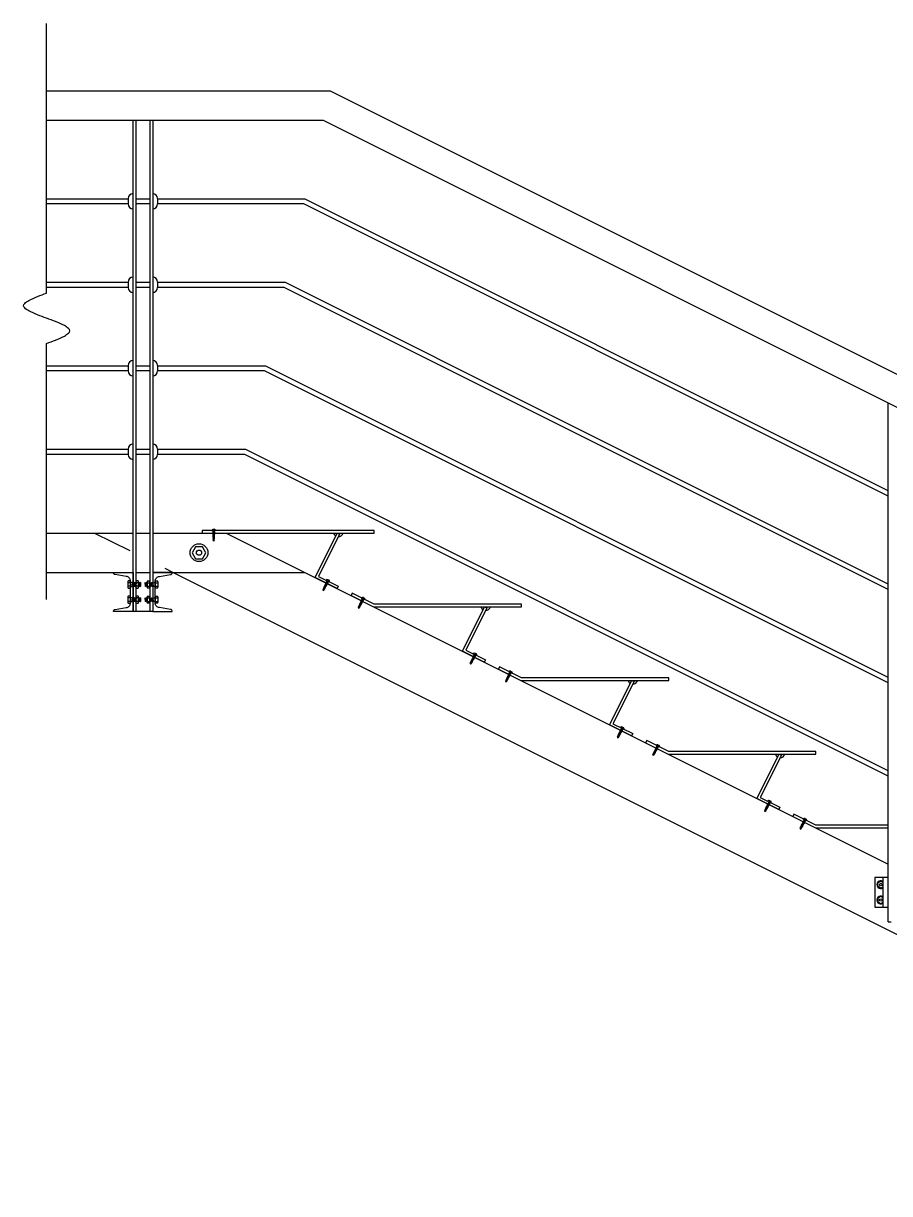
# Model space of a CAD drawing. Header units: millimetres. Extents: x 21.2 to 50.9, y 4.4 to 20.1.
# Drawn here: x 26.851 to 29.057, y 15.384 to 18.363 of the extents above; entities that cross this region are included whole.
import ezdxf

# ---------------------------------------------------------------- set-up
doc = ezdxf.new("R2010")
doc.units = ezdxf.units.MM
doc.linetypes.add('DASHED', pattern=[0.75, 0.5, -0.25])

# ---------------------------------------------------------------- blocks, each defined once
blk = doc.blocks.new('A$C73387921')
for p, q in [((279.2, 1749.5), (279.2, 2999.6)), ((286.7, 2999.6), (286.7, 1749.5)), ((321.7, 2999.6), (321.7, 1749.5)), ((329.2, 2999.6), (329.2, 1749.5)), ((266.7, 2801), (266.7, 2787.1)), ((341.7, 2801), (341.7, 2787.1)), ((266.7, 2588.5), (266.7, 2574.6)), ((341.7, 2588.5), (341.7, 2574.6)), ((266.7, 2376), (266.7, 2362.1)), ((341.7, 2376), (341.7, 2362.1)), ((2201.9, 960.2), (2201.9, 2280.9)), ((266.7, 2163.5), (266.7, 2149.6)), ((341.7, 2163.5), (341.7, 2149.6)), ((59.1, 1949.6), (279.2, 1949.6)), ((286.7, 1949.6), (321.7, 1949.6)), ((329.2, 1949.6), (516.7, 1949.6)), ((487.3, 1951.5), (482.1, 1950)), ((487.2, 1949.4), (482.1, 1947.8)), ((487.1, 1947.2), (482.2, 1945.7)), ((486.9, 1952.9), (482.3, 1951.7)), ((487, 1945.1), (482.3, 1943.6)), ((487, 1943), (482.3, 1941.6)), ((482.4, 1955.8), (486.9, 1955.8)), ((484.7, 1954.3), (482.4, 1953.7)), ((486.9, 1940.8), (482.4, 1939.5)), ((486.8, 1938.7), (482.4, 1937.4)), ((486.8, 1951.9), (482.5, 1950.7)), ((486.9, 1950.8), (482.5, 1949.6)), ((486.7, 1936.5), (482.5, 1935.3)), ((486.7, 1949.7), (482.6, 1948.5)), ((486.8, 1948.7), (482.6, 1947.4)), ((486.7, 1946.5), (482.6, 1945.3)), ((486.6, 1947.6), (482.7, 1946.5)), ((486.6, 1945.5), (482.7, 1944.4)), ((486.6, 1944.4), (482.7, 1943.3)), ((486.5, 1942.2), (482.7, 1941.2)), ((484.7, 1953.2), (482.8, 1952.8)), ((486.5, 1943.3), (482.8, 1942.3)), ((486.4, 1941.2), (482.8, 1940.2)), ((486.4, 1940.1), (482.8, 1939.1)), ((486.3, 1939), (482.9, 1938.2)), ((486.4, 1937.9), (482.9, 1937)), ((486.2, 1936.9), (483, 1936.1)), ((516.7, 1949.6), (2201.9, 1106.9)), ((486.6, 1934.4), (482.6, 1933.2)), ((486.5, 1932.2), (482.6, 1931.2)), ((486.3, 1935.8), (482.9, 1934.9)), ((486.1, 1934.7), (483, 1934)), ((486.2, 1933.7), (483, 1932.9)), ((486.1, 1931.5), (483, 1930.8)), ((486.1, 1932.6), (483.1, 1931.9)), ((59.1, 1849.6), (279.2, 1849.6)), ((286.7, 1849.6), (321.7, 1849.6)), ((329.2, 1849.6), (716.7, 1849.6)), ((381.2, 1849.6), (3543.7, 268.3)), ((265.9, 1825.2), (265.9, 1812.1)), ((271.6, 1823.1), (266.7, 1823.1)), ((271.5, 1827.6), (266.8, 1827.6)), ((272.4, 1823.6), (272.4, 1825.4)), ((272.4, 1813.6), (272.4, 1823.6)), ((292.4, 1823.1), (287.4, 1823.1)), ((292.2, 1827.6), (287.6, 1827.6)), ((293.2, 1811.9), (293.2, 1825.4)), ((294.3, 1823.6), (293.2, 1823.1)), ((293.3, 1813.6), (294.3, 1823.6)), ((296.2, 1822.7), (294.3, 1823.6)), ((296.2, 1822.7), (295.4, 1814.6)), ((298.3, 1823.6), (296.2, 1822.7)), ((297.3, 1813.6), (298.3, 1823.6)), ((298.3, 1823.6), (298.3, 1814.1)), ((310.9, 1813.6), (309.9, 1823.6)), ((309.9, 1823.6), (309.9, 1814.1)), ((309.9, 1823.6), (312, 1822.7)), ((312, 1822.7), (313.9, 1823.6)), ((312, 1822.7), (312.8, 1814.6)), ((314.9, 1813.6), (313.9, 1823.6)), ((313.9, 1823.6), (315, 1823.1)), ((315, 1811.9), (315, 1825.4)), ((315.8, 1823.1), (320.7, 1823.1)), ((315.9, 1827.6), (320.6, 1827.6)), ((335.8, 1823.6), (335.8, 1825.4)), ((335.8, 1813.6), (335.8, 1823.6)), ((336.5, 1823.1), (341.5, 1823.1)), ((336.7, 1827.6), (341.3, 1827.6)), ((342.2, 1825.2), (342.2, 1812.1)), ((772.4, 1816.7), (767.5, 1817.5)), ((771.7, 1816.2), (767.7, 1817)), ((772.1, 1817.2), (768.2, 1818)), ((773.4, 1818.6), (768.3, 1819.4)), ((772.7, 1818.1), (768.5, 1818.9)), ((773.2, 1819.1), (769.1, 1819.9)), ((774.5, 1820.5), (769.2, 1821.3)), ((773.8, 1820), (769.4, 1820.8)), ((774.2, 1821), (770, 1821.8)), ((775.5, 1822.3), (770.1, 1823.3)), ((774.8, 1821.9), (770.3, 1822.8)), ((775.2, 1822.9), (770.9, 1823.8)), ((775.8, 1823.7), (771.1, 1824.7)), ((773.9, 1825.1), (772, 1825.5)), ((774.4, 1826), (772.1, 1826.4)), ((773, 1828.3), (777.1, 1826.3)), ((271.6, 1814.1), (266.7, 1814.1)), ((266.8, 1809.6), (271.5, 1809.6)), ((271.5, 1789), (266.8, 1789)), ((272.4, 1811.9), (272.4, 1813.6)), ((292.4, 1814.1), (287.4, 1814.1)), ((287.6, 1809.6), (292.2, 1809.6)), ((292.2, 1789), (287.6, 1789)), ((293.2, 1813.7), (293.3, 1813.6)), ((293.3, 1813.6), (295.4, 1814.6)), ((295.4, 1814.6), (297.3, 1813.6)), ((297.3, 1813.6), (298.3, 1814.1)), ((310.9, 1813.6), (309.9, 1814.1)), ((312.8, 1814.6), (310.9, 1813.6)), ((314.9, 1813.6), (312.8, 1814.6)), ((315, 1813.7), (314.9, 1813.6)), ((315.8, 1814.1), (320.7, 1814.1)), ((320.6, 1809.6), (315.9, 1809.6)), ((315.9, 1789), (320.6, 1789)), ((335.8, 1811.9), (335.8, 1813.6)), ((336.5, 1814.1), (341.5, 1814.1)), ((341.3, 1809.6), (336.7, 1809.6)), ((336.7, 1789), (341.3, 1789)), ((766.2, 1805.4), (762.2, 1806.2)), ((765.5, 1805), (762.4, 1805.7)), ((765.9, 1806), (763, 1806.7)), ((767.2, 1807.3), (763.1, 1808.1)), ((766.5, 1806.8), (763.3, 1807.6)), ((766.9, 1807.8), (763.8, 1808.6)), ((768.3, 1809.2), (764, 1810)), ((767.6, 1808.7), (764.2, 1809.5)), ((768, 1809.7), (764.7, 1810.5)), ((769.3, 1811.1), (764.8, 1811.9)), ((768.6, 1810.6), (765.1, 1811.3)), ((769, 1811.6), (765.6, 1812.3)), ((770.3, 1812.9), (765.7, 1813.8)), ((769.6, 1812.5), (765.9, 1813.2)), ((770.1, 1813.5), (766.5, 1814.2)), ((771.4, 1814.8), (766.6, 1815.6)), ((770.7, 1814.4), (766.8, 1815.1)), ((771.1, 1815.4), (767.3, 1816.1)), ((265.9, 1786.5), (265.9, 1773.4)), ((271.6, 1784.5), (266.7, 1784.5)), ((271.6, 1775.5), (266.7, 1775.5)), ((266.8, 1771), (271.5, 1771)), ((272.4, 1785), (272.4, 1786.7)), ((272.4, 1775), (272.4, 1785)), ((272.4, 1773.2), (272.4, 1775)), ((292.4, 1784.5), (287.4, 1784.5)), ((292.4, 1775.5), (287.4, 1775.5)), ((287.6, 1771), (292.2, 1771)), ((293.2, 1773.2), (293.2, 1786.7)), ((294.3, 1785), (293.2, 1784.5)), ((293.2, 1775), (293.3, 1775)), ((293.3, 1775), (294.3, 1785)), ((293.3, 1775), (295.4, 1775.9)), ((296.2, 1784), (294.3, 1785)), ((296.2, 1784), (295.4, 1775.9)), ((295.4, 1775.9), (297.3, 1775)), ((298.3, 1785), (296.2, 1784)), ((297.3, 1775), (298.3, 1785)), ((297.3, 1775), (298.3, 1775.4)), ((298.3, 1785), (298.3, 1775.4)), ((309.9, 1785), (309.9, 1775.4)), ((309.9, 1785), (312, 1784)), ((310.9, 1775), (309.9, 1785)), ((310.9, 1775), (309.9, 1775.4)), ((312.8, 1775.9), (310.9, 1775)), ((312, 1784), (313.9, 1785)), ((312, 1784), (312.8, 1775.9)), ((314.9, 1775), (312.8, 1775.9)), ((313.9, 1785), (315, 1784.5)), ((314.9, 1775), (313.9, 1785)), ((315, 1775), (314.9, 1775)), ((315, 1773.2), (315, 1786.7)), ((315.8, 1784.5), (320.7, 1784.5)), ((315.8, 1775.5), (320.7, 1775.5)), ((320.6, 1771), (315.9, 1771)), ((321.5, 1784.5), (322.4, 1785)), ((335.8, 1785), (335.8, 1786.7)), ((335.8, 1775), (335.8, 1785)), ((335.8, 1773.2), (335.8, 1775)), ((336.5, 1784.5), (341.5, 1784.5)), ((336.5, 1775.5), (341.5, 1775.5)), ((341.3, 1771), (336.7, 1771)), ((342.2, 1786.5), (342.2, 1773.4)), ((856.3, 1760.4), (852.3, 1761.1)), ((855.6, 1759.9), (852.6, 1760.6)), ((856, 1760.9), (853.1, 1761.6)), ((857.4, 1762.2), (853.2, 1763)), ((856.6, 1761.8), (853.4, 1762.5)), ((857.1, 1762.8), (854, 1763.5)), ((858.4, 1764.1), (854.1, 1764.9)), ((857.7, 1763.7), (854.3, 1764.4)), ((858.1, 1764.6), (854.8, 1765.4)), ((859.4, 1766), (855, 1766.8)), ((858.7, 1765.5), (855.2, 1766.3)), ((859.1, 1766.5), (855.7, 1767.3)), ((860.5, 1767.9), (855.8, 1768.7)), ((859.7, 1767.4), (856.1, 1768.2)), ((860.2, 1768.4), (856.6, 1769.2)), ((861.5, 1769.8), (856.7, 1770.6)), ((860.8, 1769.3), (856.9, 1770.1)), ((861.2, 1770.3), (857.5, 1771)), ((862.5, 1771.6), (857.6, 1772.5)), ((861.8, 1771.2), (857.8, 1771.9)), ((862.2, 1772.2), (858.3, 1772.9)), ((863.6, 1773.5), (858.5, 1774.4)), ((862.8, 1773.1), (858.7, 1773.8)), ((863.3, 1774.1), (859.2, 1774.8)), ((864.6, 1775.4), (859.3, 1776.2)), ((863.9, 1774.9), (859.5, 1775.7)), ((864.3, 1775.9), (860.1, 1776.7)), ((865.6, 1777.3), (860.3, 1778.2)), ((864.9, 1776.8), (860.5, 1777.7)), ((865.3, 1777.8), (861, 1778.7)), ((865.9, 1778.7), (861.2, 1779.6)), ((864, 1780), (862.1, 1780.4)), ((864.5, 1781), (862.2, 1781.4)), ((863.2, 1783.3), (867.2, 1781.3)), ((329.2, 1749.5), (279.2, 1749.5)), ((1149.4, 1638.5), (1147.1, 1638.9)), ((1148, 1640.8), (1152.1, 1638.8)), ((1141.2, 1617.9), (1137.2, 1618.7)), ((1140.5, 1617.5), (1137.4, 1618.2)), ((1140.9, 1618.5), (1138, 1619.2)), ((1142.2, 1619.8), (1138.1, 1620.6)), ((1141.5, 1619.3), (1138.3, 1620.1)), ((1141.9, 1620.3), (1138.8, 1621.1)), ((1143.3, 1621.7), (1139, 1622.5)), ((1142.6, 1621.2), (1139.2, 1622)), ((1143, 1622.2), (1139.7, 1623)), ((1144.3, 1623.6), (1139.8, 1624.4)), ((1143.6, 1623.1), (1140.1, 1623.8)), ((1144, 1624.1), (1140.6, 1624.8)), ((1145.3, 1625.4), (1140.7, 1626.3)), ((1144.6, 1625), (1140.9, 1625.7)), ((1145.1, 1626), (1141.5, 1626.7)), ((1146.4, 1627.3), (1141.6, 1628.1)), ((1145.7, 1626.9), (1141.8, 1627.6)), ((1146.1, 1627.9), (1142.3, 1628.6)), ((1147.4, 1629.2), (1142.5, 1630)), ((1146.7, 1628.7), (1142.7, 1629.5)), ((1147.1, 1629.7), (1143.2, 1630.5)), ((1148.4, 1631.1), (1143.3, 1631.9)), ((1147.7, 1630.6), (1143.5, 1631.4)), ((1148.2, 1631.6), (1144.1, 1632.4)), ((1149.5, 1633), (1144.2, 1633.8)), ((1148.8, 1632.5), (1144.4, 1633.3)), ((1149.2, 1633.5), (1145, 1634.3)), ((1150.5, 1634.8), (1145.1, 1635.8)), ((1149.8, 1634.4), (1145.3, 1635.3)), ((1150.2, 1635.4), (1145.9, 1636.3)), ((1150.8, 1636.2), (1146.1, 1637.2)), ((1148.9, 1637.6), (1147, 1638)), ((1234.4, 1578.5), (1230, 1579.3)), ((1233.7, 1578), (1230.2, 1578.8)), ((1234.1, 1579), (1230.7, 1579.8)), ((1235.5, 1580.4), (1230.8, 1581.2)), ((1234.7, 1579.9), (1231.1, 1580.7)), ((1235.2, 1580.9), (1231.6, 1581.7)), ((1236.5, 1582.3), (1231.7, 1583.1)), ((1235.8, 1581.8), (1231.9, 1582.6)), ((1236.2, 1582.8), (1232.5, 1583.5)), ((1237.5, 1584.1), (1232.6, 1585)), ((1236.8, 1583.7), (1232.8, 1584.4)), ((1237.2, 1584.7), (1233.3, 1585.4)), ((1238.6, 1586), (1233.5, 1586.9)), ((1237.8, 1585.6), (1233.7, 1586.3)), ((1238.3, 1586.6), (1234.2, 1587.3)), ((1239.6, 1587.9), (1234.3, 1588.7)), ((1238.9, 1587.4), (1234.5, 1588.2)), ((1239.3, 1588.4), (1235.1, 1589.2)), ((1240.6, 1589.8), (1235.3, 1590.7)), ((1239.9, 1589.3), (1235.5, 1590.2)), ((1240.3, 1590.3), (1236, 1591.2)), ((1240.9, 1591.2), (1236.2, 1592.1)), ((1239, 1592.5), (1237.1, 1592.9)), ((1239.5, 1593.5), (1237.2, 1593.9)), ((1238.2, 1595.8), (1242.2, 1593.8)), ((1231.3, 1572.9), (1227.3, 1573.6)), ((1230.6, 1572.4), (1227.6, 1573.1)), ((1231, 1573.4), (1228.1, 1574.1)), ((1232.4, 1574.7), (1228.2, 1575.5)), ((1231.6, 1574.3), (1228.4, 1575)), ((1232.1, 1575.3), (1229, 1576)), ((1233.4, 1576.6), (1229.1, 1577.4)), ((1232.7, 1576.2), (1229.3, 1576.9)), ((1233.1, 1577.1), (1229.8, 1577.9)), ((1516.2, 1430.4), (1512.2, 1431.2)), ((1515.5, 1430), (1512.4, 1430.7)), ((1515.9, 1431), (1513, 1431.7)), ((1517.2, 1432.3), (1513.1, 1433.1)), ((1516.5, 1431.8), (1513.3, 1432.6)), ((1516.9, 1432.8), (1513.8, 1433.6)), ((1518.3, 1434.2), (1514, 1435)), ((1517.6, 1433.7), (1514.2, 1434.5)), ((1518, 1434.7), (1514.7, 1435.5)), ((1519.3, 1436.1), (1514.8, 1436.9)), ((1518.6, 1435.6), (1515.1, 1436.3)), ((1519, 1436.6), (1515.6, 1437.3)), ((1520.3, 1437.9), (1515.7, 1438.8)), ((1519.6, 1437.5), (1515.9, 1438.2)), ((1520.1, 1438.5), (1516.5, 1439.2)), ((1521.4, 1439.8), (1516.6, 1440.6)), ((1520.7, 1439.4), (1516.8, 1440.1)), ((1521.1, 1440.4), (1517.3, 1441.1)), ((1522.4, 1441.7), (1517.5, 1442.5)), ((1521.7, 1441.2), (1517.7, 1442)), ((1522.1, 1442.2), (1518.2, 1443)), ((1523.4, 1443.6), (1518.3, 1444.4)), ((1522.7, 1443.1), (1518.5, 1443.9)), ((1523.2, 1444.1), (1519.1, 1444.9)), ((1524.5, 1445.5), (1519.2, 1446.3)), ((1523.8, 1445), (1519.4, 1445.8)), ((1524.2, 1446), (1520, 1446.8)), ((1525.5, 1447.3), (1520.1, 1448.3)), ((1524.8, 1446.9), (1520.3, 1447.8)), ((1525.2, 1447.9), (1520.9, 1448.8)), ((1525.8, 1448.7), (1521.1, 1449.7)), ((1523.9, 1450.1), (1522, 1450.5)), ((1524.4, 1451), (1522.1, 1451.4)), ((1523, 1453.3), (1527.1, 1451.3)), ((1614.6, 1400.4), (1609.3, 1401.2)), ((1613.9, 1399.9), (1609.5, 1400.7)), ((1614.3, 1400.9), (1610.1, 1401.7)), ((1615.6, 1402.3), (1610.3, 1403.2)), ((1614.9, 1401.8), (1610.5, 1402.7)), ((1615.3, 1402.8), (1611, 1403.7)), ((1615.9, 1403.7), (1611.2, 1404.6)), ((1614, 1405), (1612.1, 1405.4)), ((1614.5, 1406), (1612.2, 1406.4)), ((1613.2, 1408.3), (1617.2, 1406.3)), ((1606.3, 1385.4), (1602.3, 1386.1)), ((1605.6, 1384.9), (1602.6, 1385.6)), ((1606, 1385.9), (1603.1, 1386.6)), ((1607.4, 1387.2), (1603.2, 1388)), ((1606.6, 1386.8), (1603.4, 1387.5)), ((1607.1, 1387.8), (1604, 1388.5)), ((1608.4, 1389.1), (1604.1, 1389.9)), ((1607.7, 1388.7), (1604.3, 1389.4)), ((1608.1, 1389.6), (1604.8, 1390.4)), ((1609.4, 1391), (1605, 1391.8)), ((1608.7, 1390.5), (1605.2, 1391.3)), ((1609.1, 1391.5), (1605.7, 1392.3)), ((1610.5, 1392.9), (1605.8, 1393.7)), ((1609.7, 1392.4), (1606.1, 1393.2)), ((1610.2, 1393.4), (1606.6, 1394.2)), ((1611.5, 1394.8), (1606.7, 1395.6)), ((1610.8, 1394.3), (1606.9, 1395.1)), ((1611.2, 1395.3), (1607.5, 1396)), ((1612.5, 1396.6), (1607.6, 1397.5)), ((1611.8, 1396.2), (1607.8, 1396.9)), ((1612.2, 1397.2), (1608.3, 1397.9)), ((1613.6, 1398.5), (1608.5, 1399.4)), ((1612.8, 1398.1), (1608.7, 1398.8)), ((1613.3, 1399.1), (1609.2, 1399.8)), ((1895.3, 1250.4), (1890.7, 1251.3)), ((1895.1, 1251), (1891.5, 1251.7)), ((1896.4, 1252.3), (1891.6, 1253.1)), ((1895.7, 1251.9), (1891.8, 1252.6)), ((1896.1, 1252.9), (1892.3, 1253.6)), ((1897.4, 1254.2), (1892.5, 1255)), ((1896.7, 1253.7), (1892.7, 1254.5)), ((1897.1, 1254.7), (1893.2, 1255.5)), ((1898.4, 1256.1), (1893.3, 1256.9)), ((1897.7, 1255.6), (1893.5, 1256.4)), ((1898.2, 1256.6), (1894.1, 1257.4)), ((1899.5, 1258), (1894.2, 1258.8)), ((1898.8, 1257.5), (1894.4, 1258.3)), ((1899.2, 1258.5), (1895, 1259.3)), ((1900.5, 1259.8), (1895.1, 1260.8)), ((1899.8, 1259.4), (1895.3, 1260.3)), ((1900.2, 1260.4), (1895.9, 1261.3)), ((1900.8, 1261.2), (1896.1, 1262.2)), ((1898.9, 1262.6), (1897, 1263)), ((1899.4, 1263.5), (1897.1, 1263.9)), ((1898, 1265.8), (1902.1, 1263.8)), ((1891.2, 1242.9), (1887.2, 1243.7)), ((1890.5, 1242.5), (1887.4, 1243.2)), ((1890.9, 1243.5), (1888, 1244.2)), ((1892.2, 1244.8), (1888.1, 1245.6)), ((1891.5, 1244.3), (1888.3, 1245.1)), ((1891.9, 1245.3), (1888.8, 1246.1)), ((1893.3, 1246.7), (1889, 1247.5)), ((1892.6, 1246.2), (1889.2, 1247)), ((1893, 1247.2), (1889.7, 1248)), ((1894.3, 1248.6), (1889.8, 1249.4)), ((1893.6, 1248.1), (1890.1, 1248.8)), ((1894, 1249.1), (1890.6, 1249.8)), ((1894.6, 1250), (1890.9, 1250.7)), ((1962.2, 1233.8), (1959.4, 1228.2)), ((1959.4, 1228.2), (2016.7, 1199.6)), ((2018.1, 1205.8), (1962.2, 1233.8)), ((1981.3, 1197.9), (1977.3, 1198.6)), ((1980.6, 1197.4), (1977.6, 1198.1)), ((1981, 1198.4), (1978.1, 1199.1)), ((1982.4, 1199.7), (1978.2, 1200.5)), ((1981.6, 1199.3), (1978.4, 1200)), ((1982.1, 1200.3), (1979, 1201)), ((1983.4, 1201.6), (1979.1, 1202.4)), ((1982.7, 1201.2), (1979.3, 1201.9)), ((1983.1, 1202.1), (1979.8, 1202.9)), ((1984.4, 1203.5), (1980, 1204.3)), ((1983.7, 1203), (1980.2, 1203.8)), ((1984.1, 1204), (1980.7, 1204.8)), ((1985.5, 1205.4), (1980.8, 1206.2)), ((1984.7, 1204.9), (1981.1, 1205.7)), ((1985.2, 1205.9), (1981.6, 1206.7)), ((1986.5, 1207.3), (1981.7, 1208.1)), ((1985.8, 1206.8), (1981.9, 1207.6)), ((1986.2, 1207.8), (1982.5, 1208.5)), ((1987.5, 1209.1), (1982.6, 1210)), ((1986.8, 1208.7), (1982.8, 1209.4)), ((1987.2, 1209.7), (1983.3, 1210.4)), ((1988.6, 1211), (1983.5, 1211.9)), ((1987.8, 1210.6), (1983.7, 1211.3)), ((1988.3, 1211.6), (1984.2, 1212.3)), ((1989.6, 1212.9), (1984.3, 1213.7)), ((1988.9, 1212.4), (1984.5, 1213.2)), ((1989.3, 1213.4), (1985.1, 1214.2)), ((1990.6, 1214.8), (1985.3, 1215.7)), ((1989.9, 1214.3), (1985.5, 1215.2)), ((1990.3, 1215.3), (1986, 1216.2)), ((1990.9, 1216.2), (1986.2, 1217.1)), ((1989, 1217.5), (1987.1, 1217.9)), ((1989.5, 1218.5), (1987.2, 1218.9)), ((1988.2, 1220.8), (1992.2, 1218.8)), ((2016.7, 1199.6), (2201.9, 1199.6)), ((2201.9, 1205.8), (2018.1, 1205.8)), ((2201.9, 1072.7), (2168.1, 1072.7)), ((2168.1, 1072.7), (2168.1, 997.7)), ((2189.4, 997.7), (2189.4, 1072.7)), ((2175.9, 1059.2), (2183.5, 1063.6)), ((2175.9, 1050.4), (2175.9, 1059.2)), ((2183.5, 1046), (2175.9, 1050.4)), ((2183.5, 1063.6), (2189.4, 1060.1)), ((2189.4, 1049.4), (2183.5, 1046)), ((2183.5, 1024.4), (2175.9, 1020)), ((2175.9, 1020), (2175.9, 1011.2)), ((2189.4, 1021), (2183.5, 1024.4)), ((2168.1, 997.7), (2201.9, 997.7)), ((2175.9, 1011.2), (2183.5, 1006.8)), ((2183.5, 1006.8), (2189.4, 1010.2)), ((2201.9, 960.2), (2209.4, 960.2))]:
    blk.add_line(p, q)
at = {"linetype": 'DASHED'}
blk.add_line((181.2, 1949.6), (381.2, 1849.6), dxfattribs=at)
at = {"linetype": 'DASHED', "ltscale": 0.1}
for p, q in [((277.8, 1823.6), (272.4, 1823.6)), ((276.8, 1813.6), (277.8, 1823.6)), ((279.7, 1822.7), (277.8, 1823.6)), ((279.7, 1822.7), (278.9, 1814.6)), ((281.8, 1823.6), (279.7, 1822.7)), ((280.8, 1813.6), (281.8, 1823.6)), ((283.7, 1822.7), (281.8, 1823.6)), ((283.7, 1822.7), (282.9, 1814.6)), ((285.8, 1823.6), (283.7, 1822.7)), ((284.8, 1813.6), (285.8, 1823.6)), ((286.7, 1823.2), (285.8, 1823.6)), ((321.5, 1823.2), (322.4, 1823.6)), ((323.4, 1813.6), (322.4, 1823.6)), ((322.4, 1823.6), (324.5, 1822.7)), ((324.5, 1822.7), (326.4, 1823.6)), ((324.5, 1822.7), (325.3, 1814.6)), ((327.4, 1813.6), (326.4, 1823.6)), ((326.4, 1823.6), (328.5, 1822.7)), ((328.5, 1822.7), (330.4, 1823.6)), ((328.5, 1822.7), (329.3, 1814.6)), ((331.4, 1813.6), (330.4, 1823.6)), ((330.4, 1823.6), (335.8, 1823.6)), ((272.4, 1813.6), (276.8, 1813.6)), ((276.8, 1813.6), (278.9, 1814.6)), ((278.9, 1814.6), (280.8, 1813.6)), ((280.8, 1813.6), (282.9, 1814.6)), ((282.9, 1814.6), (284.8, 1813.6)), ((284.8, 1813.6), (286.7, 1814.5)), ((323.4, 1813.6), (321.5, 1814.5)), ((325.3, 1814.6), (323.4, 1813.6)), ((327.4, 1813.6), (325.3, 1814.6)), ((329.3, 1814.6), (327.4, 1813.6)), ((331.4, 1813.6), (329.3, 1814.6)), ((335.8, 1813.6), (331.4, 1813.6)), ((277.8, 1785), (272.4, 1785)), ((272.4, 1775), (276.8, 1775)), ((276.8, 1775), (277.8, 1785)), ((276.8, 1775), (278.9, 1775.9)), ((279.7, 1784), (277.8, 1785)), ((279.7, 1784), (278.9, 1775.9)), ((278.9, 1775.9), (280.8, 1775)), ((281.8, 1785), (279.7, 1784)), ((280.8, 1775), (281.8, 1785)), ((280.8, 1775), (282.9, 1775.9)), ((283.7, 1784), (281.8, 1785)), ((283.7, 1784), (282.9, 1775.9)), ((282.9, 1775.9), (284.8, 1775)), ((285.8, 1785), (283.7, 1784)), ((284.8, 1775), (285.8, 1785)), ((284.8, 1775), (286.7, 1775.8)), ((286.7, 1784.5), (285.8, 1785)), ((323.4, 1775), (321.5, 1775.8)), ((323.4, 1775), (322.4, 1785)), ((322.4, 1785), (324.5, 1784)), ((325.3, 1775.9), (323.4, 1775)), ((324.5, 1784), (326.4, 1785)), ((324.5, 1784), (325.3, 1775.9)), ((327.4, 1775), (325.3, 1775.9)), ((327.4, 1775), (326.4, 1785)), ((326.4, 1785), (328.5, 1784)), ((329.3, 1775.9), (327.4, 1775)), ((328.5, 1784), (330.4, 1785)), ((328.5, 1784), (329.3, 1775.9)), ((331.4, 1775), (329.3, 1775.9)), ((330.4, 1785), (335.8, 1785)), ((331.4, 1775), (330.4, 1785)), ((335.8, 1775), (331.4, 1775))]:
    blk.add_line(p, q, dxfattribs=at)
for points in [[(59.1, 1780.6), (59.1, 2432.3, 0.033865), (104.6, 2451.1, 0.043189), (115, 2458.5, 0.176583), (118.2, 2464.3, 0.176583), (115, 2470.2, 0.043189), (104.6, 2477.5, 0.033865), (59.1, 2496.3, -0.033865), (13.6, 2515.1, -0.043189), (3.3, 2522.5, -0.176583), (0, 2528.3, -0.176583), (3.3, 2534.2, -0.043189), (13.6, 2541.5, -0.033865), (59.1, 2560.3), (59.1, 3246.7)], [(4369.8, 1280.8), (4056.4, 1280.8, 1), (4056.4, 1213.5), (4369.8, 1213.5, 1), (4369.8, 1280.8), (782.2, 3074.6), (59.1, 3074.6)], [(485.6, 1959.3), (485.6, 1958.1), (483.7, 1958.1), (483.7, 1959.3, 0.315654), (479.8, 1955.8), (482.4, 1955.8), (482.4, 1953.7), (482.8, 1952.8), (482.3, 1951.7), (482.5, 1950.7), (482.1, 1950), (482.5, 1949.6), (482.6, 1948.5), (482.1, 1947.8), (482.6, 1947.4), (482.7, 1946.5), (482.2, 1945.7), (482.6, 1945.3), (482.7, 1944.4), (482.3, 1943.6), (482.7, 1943.3), (482.8, 1942.3), (482.3, 1941.6), (482.7, 1941.2), (482.8, 1940.2), (482.4, 1939.5), (482.8, 1939.1), (482.9, 1938.2), (482.4, 1937.4), (482.9, 1937), (483, 1936.1), (482.5, 1935.3), (482.9, 1934.9), (483, 1934), (482.6, 1933.2), (483, 1932.9), (483.1, 1931.9), (482.6, 1931.2), (483, 1930.8), (484.7, 1929.3), (486.1, 1931.5), (486.5, 1932.2), (486.1, 1932.6), (486.2, 1933.7), (486.6, 1934.4), (486.1, 1934.7), (486.3, 1935.8), (486.7, 1936.5), (486.2, 1936.9), (486.4, 1937.9), (486.8, 1938.7), (486.3, 1939), (486.4, 1940.1), (486.9, 1940.8), (486.4, 1941.2), (486.5, 1942.2), (487, 1943), (486.5, 1943.3), (486.6, 1944.4), (487, 1945.1), (486.6, 1945.5), (486.7, 1946.5), (487.1, 1947.2), (486.6, 1947.6), (486.8, 1948.7), (487.2, 1949.4), (486.7, 1949.7), (486.9, 1950.8), (487.3, 1951.5), (486.8, 1951.9), (486.9, 1952.9), (486.9, 1955.8), (489.5, 1955.8, 0.315654), (485.6, 1959.3, 0.315654)], [(279.2, 1849.5), (279.2, 1749.5), (229.2, 1749.5), (229.2, 1750.1, -0.378448), (233.8, 1755.4), (261.8, 1760.1, 0.414214), (272.4, 1770.8), (272.4, 1828.3, 0.414214), (261.8, 1838.9), (233.8, 1843.7, -0.378448), (229.2, 1848.9), (229.2, 1849.6), (279.2, 1849.6)], [(329.2, 1849.5), (329.2, 1749.5), (379.2, 1749.5), (379.2, 1750.1, 0.378448), (374.5, 1755.4), (346.5, 1760.1, -0.414214), (335.9, 1770.8), (335.9, 1828.3, -0.414214), (346.5, 1838.9), (374.5, 1843.7, 0.378448), (379.2, 1848.9), (379.2, 1849.6), (329.2, 1849.6)], [(265.9, 1825.2, 0.219294), (266.7, 1823.1, 0.173205), (266.7, 1814.1, 0.102242), (265.9, 1812.1)], [(272.4, 1825.2, -0.219294), (271.6, 1823.1, -0.173205), (271.6, 1814.1, -0.102242), (272.4, 1812.1)], [(286.7, 1825.2, 0.219294), (287.4, 1823.1, 0.173205), (287.4, 1814.1, 0.102242), (286.7, 1812.1)], [(293.2, 1825.2, -0.219294), (292.4, 1823.1, -0.173205), (292.4, 1814.1, -0.102242), (293.2, 1812.1)], [(315, 1825.2, 0.219294), (315.8, 1823.1, 0.173205), (315.8, 1814.1, 0.102242), (315, 1812.1)], [(321.5, 1825.2, -0.219294), (320.7, 1823.1, -0.173205), (320.7, 1814.1, -0.102242), (321.5, 1812.1)], [(335.8, 1825.2, 0.219294), (336.5, 1823.1, 0.173205), (336.5, 1814.1, 0.102242), (335.8, 1812.1)], [(342.2, 1825.2, -0.219294), (341.5, 1823.1, -0.173205), (341.5, 1814.1, -0.102242), (342.2, 1812.1)], [(777.5, 1830.1), (776.9, 1829), (775.2, 1829.8), (775.8, 1830.9, 0.315654), (770.7, 1829.5), (773, 1828.3), (772.1, 1826.4), (772, 1825.5), (771.1, 1824.7), (770.9, 1823.8), (770.1, 1823.3), (770.3, 1822.8), (770, 1821.8), (769.2, 1821.3), (769.4, 1820.8), (769.1, 1819.9), (768.3, 1819.4), (768.5, 1818.9), (768.2, 1818), (767.5, 1817.5), (767.7, 1817), (767.3, 1816.1), (766.6, 1815.6), (766.8, 1815.1), (766.5, 1814.2), (765.7, 1813.8), (765.9, 1813.2), (765.6, 1812.3), (764.8, 1811.9), (765.1, 1811.3), (764.7, 1810.5), (764, 1810), (764.2, 1809.5), (763.8, 1808.6), (763.1, 1808.1), (763.3, 1807.6), (763, 1806.7), (762.2, 1806.2), (762.4, 1805.7), (763.2, 1803.7), (765.5, 1805), (766.2, 1805.4), (765.9, 1806), (766.5, 1806.8), (767.2, 1807.3), (766.9, 1807.8), (767.6, 1808.7), (768.3, 1809.2), (768, 1809.7), (768.6, 1810.6), (769.3, 1811.1), (769, 1811.6), (769.6, 1812.5), (770.3, 1812.9), (770.1, 1813.5), (770.7, 1814.4), (771.4, 1814.8), (771.1, 1815.4), (771.7, 1816.2), (772.4, 1816.7), (772.1, 1817.2), (772.7, 1818.1), (773.4, 1818.6), (773.2, 1819.1), (773.8, 1820), (774.5, 1820.5), (774.2, 1821), (774.8, 1821.9), (775.5, 1822.3), (775.2, 1822.9), (775.8, 1823.7), (777.1, 1826.3), (779.4, 1825.2, 0.315654), (777.5, 1830.1, 0.315654)], [(265.9, 1786.5, 0.219294), (266.7, 1784.5, 0.173205), (266.7, 1775.5, 0.102242), (265.9, 1773.4)], [(272.4, 1786.5, -0.219294), (271.6, 1784.5, -0.173205), (271.6, 1775.5, -0.102242), (272.4, 1773.4)], [(286.7, 1786.5, 0.219294), (287.4, 1784.5, 0.173205), (287.4, 1775.5, 0.102242), (286.7, 1773.4)], [(293.2, 1786.5, -0.219294), (292.4, 1784.5, -0.173205), (292.4, 1775.5, -0.102242), (293.2, 1773.4)], [(315, 1786.5, 0.219294), (315.8, 1784.5, 0.173205), (315.8, 1775.5, 0.102242), (315, 1773.4)], [(321.5, 1786.5, -0.219294), (320.7, 1784.5, -0.173205), (320.7, 1775.5, -0.102242), (321.5, 1773.4)], [(335.8, 1786.5, 0.219294), (336.5, 1784.5, 0.173205), (336.5, 1775.5, 0.102242), (335.8, 1773.4)], [(342.2, 1786.5, -0.219294), (341.5, 1784.5, -0.173205), (341.5, 1775.5, -0.102242), (342.2, 1773.4)], [(867.6, 1785), (867, 1783.9), (865.3, 1784.7), (865.9, 1785.9, 0.315654), (860.9, 1784.4), (863.2, 1783.3), (862.2, 1781.4), (862.1, 1780.4), (861.2, 1779.6), (861, 1778.7), (860.3, 1778.2), (860.5, 1777.7), (860.1, 1776.7), (859.3, 1776.2), (859.5, 1775.7), (859.2, 1774.8), (858.5, 1774.4), (858.7, 1773.8), (858.3, 1772.9), (857.6, 1772.5), (857.8, 1771.9), (857.5, 1771), (856.7, 1770.6), (856.9, 1770.1), (856.6, 1769.2), (855.8, 1768.7), (856.1, 1768.2), (855.7, 1767.3), (855, 1766.8), (855.2, 1766.3), (854.8, 1765.4), (854.1, 1764.9), (854.3, 1764.4), (854, 1763.5), (853.2, 1763), (853.4, 1762.5), (853.1, 1761.6), (852.3, 1761.2), (852.6, 1760.6), (853.3, 1758.6), (855.6, 1759.9), (856.3, 1760.4), (856, 1760.9), (856.6, 1761.8), (857.4, 1762.2), (857.1, 1762.8), (857.7, 1763.7), (858.4, 1764.1), (858.1, 1764.6), (858.7, 1765.5), (859.4, 1766), (859.1, 1766.5), (859.7, 1767.4), (860.5, 1767.9), (860.2, 1768.4), (860.8, 1769.3), (861.5, 1769.8), (861.2, 1770.3), (861.8, 1771.2), (862.5, 1771.6), (862.2, 1772.2), (862.8, 1773.1), (863.6, 1773.5), (863.3, 1774.1), (863.9, 1774.9), (864.6, 1775.4), (864.3, 1775.9), (864.9, 1776.8), (865.6, 1777.3), (865.3, 1777.8), (865.9, 1778.7), (867.2, 1781.3), (869.5, 1780.1, 0.315654), (867.6, 1785, 0.315654)], [(1152.5, 1642.6), (1151.9, 1641.5), (1150.2, 1642.3), (1150.8, 1643.4, 0.315654), (1145.7, 1642), (1148, 1640.8), (1147.1, 1638.9), (1147, 1638), (1146.1, 1637.2), (1145.9, 1636.3), (1145.1, 1635.8), (1145.3, 1635.3), (1145, 1634.3), (1144.2, 1633.8), (1144.4, 1633.3), (1144.1, 1632.4), (1143.3, 1631.9), (1143.5, 1631.4), (1143.2, 1630.5), (1142.5, 1630), (1142.7, 1629.5), (1142.3, 1628.6), (1141.6, 1628.1), (1141.8, 1627.6), (1141.5, 1626.7), (1140.7, 1626.3), (1140.9, 1625.7), (1140.6, 1624.8), (1139.8, 1624.4), (1140.1, 1623.8), (1139.7, 1623), (1139, 1622.5), (1139.2, 1622), (1138.8, 1621.1), (1138.1, 1620.6), (1138.3, 1620.1), (1138, 1619.2), (1137.2, 1618.7), (1137.4, 1618.2), (1138.2, 1616.2), (1140.5, 1617.5), (1141.2, 1617.9), (1140.9, 1618.5), (1141.5, 1619.3), (1142.2, 1619.8), (1141.9, 1620.3), (1142.6, 1621.2), (1143.3, 1621.7), (1143, 1622.2), (1143.6, 1623.1), (1144.3, 1623.6), (1144, 1624.1), (1144.6, 1625), (1145.3, 1625.4), (1145.1, 1626), (1145.7, 1626.9), (1146.4, 1627.3), (1146.1, 1627.9), (1146.7, 1628.7), (1147.4, 1629.2), (1147.1, 1629.7), (1147.7, 1630.6), (1148.4, 1631.1), (1148.2, 1631.6), (1148.8, 1632.5), (1149.5, 1633), (1149.2, 1633.5), (1149.8, 1634.4), (1150.5, 1634.8), (1150.2, 1635.4), (1150.8, 1636.2), (1152.1, 1638.8), (1154.4, 1637.7, 0.315654), (1152.5, 1642.6, 0.315654)], [(1242.6, 1597.5), (1242, 1596.4), (1240.3, 1597.2), (1240.9, 1598.4, 0.315654), (1235.9, 1596.9), (1238.2, 1595.8), (1237.2, 1593.9), (1237.1, 1592.9), (1236.2, 1592.1), (1236, 1591.2), (1235.3, 1590.7), (1235.5, 1590.2), (1235.1, 1589.2), (1234.3, 1588.7), (1234.5, 1588.2), (1234.2, 1587.3), (1233.5, 1586.9), (1233.7, 1586.3), (1233.3, 1585.4), (1232.6, 1585), (1232.8, 1584.4), (1232.5, 1583.5), (1231.7, 1583.1), (1231.9, 1582.6), (1231.6, 1581.7), (1230.8, 1581.2), (1231.1, 1580.7), (1230.7, 1579.8), (1230, 1579.3), (1230.2, 1578.8), (1229.8, 1577.9), (1229.1, 1577.4), (1229.3, 1576.9), (1229, 1576), (1228.2, 1575.5), (1228.4, 1575), (1228.1, 1574.1), (1227.3, 1573.7), (1227.6, 1573.1), (1228.3, 1571.1), (1230.6, 1572.4), (1231.3, 1572.9), (1231, 1573.4), (1231.6, 1574.3), (1232.4, 1574.7), (1232.1, 1575.3), (1232.7, 1576.2), (1233.4, 1576.6), (1233.1, 1577.1), (1233.7, 1578), (1234.4, 1578.5), (1234.1, 1579), (1234.7, 1579.9), (1235.5, 1580.4), (1235.2, 1580.9), (1235.8, 1581.8), (1236.5, 1582.3), (1236.2, 1582.8), (1236.8, 1583.7), (1237.5, 1584.1), (1237.2, 1584.7), (1237.8, 1585.6), (1238.6, 1586), (1238.3, 1586.6), (1238.9, 1587.4), (1239.6, 1587.9), (1239.3, 1588.4), (1239.9, 1589.3), (1240.6, 1589.8), (1240.3, 1590.3), (1240.9, 1591.2), (1242.2, 1593.8), (1244.5, 1592.6, 0.315654), (1242.6, 1597.5, 0.315654)], [(1527.5, 1455.1), (1526.9, 1454), (1525.2, 1454.8), (1525.8, 1455.9, 0.315654), (1520.7, 1454.5), (1523, 1453.3), (1522.1, 1451.4), (1522, 1450.5), (1521.1, 1449.7), (1520.9, 1448.8), (1520.1, 1448.3), (1520.3, 1447.8), (1520, 1446.8), (1519.2, 1446.3), (1519.4, 1445.8), (1519.1, 1444.9), (1518.3, 1444.4), (1518.5, 1443.9), (1518.2, 1443), (1517.5, 1442.5), (1517.7, 1442), (1517.3, 1441.1), (1516.6, 1440.6), (1516.8, 1440.1), (1516.5, 1439.2), (1515.7, 1438.8), (1515.9, 1438.2), (1515.6, 1437.3), (1514.8, 1436.9), (1515.1, 1436.3), (1514.7, 1435.5), (1514, 1435), (1514.2, 1434.5), (1513.8, 1433.6), (1513.1, 1433.1), (1513.3, 1432.6), (1513, 1431.7), (1512.2, 1431.2), (1512.4, 1430.7), (1513.2, 1428.7), (1515.5, 1430), (1516.2, 1430.4), (1515.9, 1431), (1516.5, 1431.8), (1517.2, 1432.3), (1516.9, 1432.8), (1517.6, 1433.7), (1518.3, 1434.2), (1518, 1434.7), (1518.6, 1435.6), (1519.3, 1436.1), (1519, 1436.6), (1519.6, 1437.5), (1520.3, 1437.9), (1520.1, 1438.5), (1520.7, 1439.4), (1521.4, 1439.8), (1521.1, 1440.4), (1521.7, 1441.2), (1522.4, 1441.7), (1522.1, 1442.2), (1522.7, 1443.1), (1523.4, 1443.6), (1523.2, 1444.1), (1523.8, 1445), (1524.5, 1445.5), (1524.2, 1446), (1524.8, 1446.9), (1525.5, 1447.3), (1525.2, 1447.9), (1525.8, 1448.7), (1527.1, 1451.3), (1529.4, 1450.2, 0.315654), (1527.5, 1455.1, 0.315654)], [(1617.6, 1410), (1617, 1408.9), (1615.3, 1409.7), (1615.9, 1410.9, 0.315654), (1610.9, 1409.4), (1613.2, 1408.3), (1612.2, 1406.4), (1612.1, 1405.4), (1611.2, 1404.6), (1611, 1403.7), (1610.3, 1403.2), (1610.5, 1402.7), (1610.1, 1401.7), (1609.3, 1401.2), (1609.5, 1400.7), (1609.2, 1399.8), (1608.5, 1399.4), (1608.7, 1398.8), (1608.3, 1397.9), (1607.6, 1397.5), (1607.8, 1396.9), (1607.5, 1396), (1606.7, 1395.6), (1606.9, 1395.1), (1606.6, 1394.2), (1605.8, 1393.7), (1606.1, 1393.2), (1605.7, 1392.3), (1605, 1391.8), (1605.2, 1391.3), (1604.8, 1390.4), (1604.1, 1389.9), (1604.3, 1389.4), (1604, 1388.5), (1603.2, 1388), (1603.4, 1387.5), (1603.1, 1386.6), (1602.3, 1386.2), (1602.6, 1385.6), (1603.3, 1383.6), (1605.6, 1384.9), (1606.3, 1385.4), (1606, 1385.9), (1606.6, 1386.8), (1607.4, 1387.2), (1607.1, 1387.8), (1607.7, 1388.7), (1608.4, 1389.1), (1608.1, 1389.6), (1608.7, 1390.5), (1609.4, 1391), (1609.1, 1391.5), (1609.7, 1392.4), (1610.5, 1392.9), (1610.2, 1393.4), (1610.8, 1394.3), (1611.5, 1394.8), (1611.2, 1395.3), (1611.8, 1396.2), (1612.5, 1396.6), (1612.2, 1397.2), (1612.8, 1398.1), (1613.6, 1398.5), (1613.3, 1399.1), (1613.9, 1399.9), (1614.6, 1400.4), (1614.3, 1400.9), (1614.9, 1401.8), (1615.6, 1402.3), (1615.3, 1402.8), (1615.9, 1403.7), (1617.2, 1406.3), (1619.5, 1405.1, 0.315654), (1617.6, 1410, 0.315654)], [(1902.5, 1267.6), (1901.9, 1266.5), (1900.2, 1267.3), (1900.8, 1268.4, 0.315654), (1895.7, 1267), (1898, 1265.8), (1897.1, 1263.9), (1897, 1263), (1896.1, 1262.2), (1895.9, 1261.3), (1895.1, 1260.8), (1895.3, 1260.3), (1895, 1259.3), (1894.2, 1258.8), (1894.4, 1258.3), (1894.1, 1257.4), (1893.3, 1256.9), (1893.5, 1256.4), (1893.2, 1255.5), (1892.5, 1255), (1892.7, 1254.5), (1892.3, 1253.6), (1891.6, 1253.1), (1891.8, 1252.6), (1891.5, 1251.7), (1890.7, 1251.3), (1890.9, 1250.7), (1890.6, 1249.8), (1889.8, 1249.4), (1890.1, 1248.8), (1889.7, 1248), (1889, 1247.5), (1889.2, 1247), (1888.8, 1246.1), (1888.1, 1245.6), (1888.3, 1245.1), (1888, 1244.2), (1887.2, 1243.7), (1887.4, 1243.2), (1888.2, 1241.2), (1890.5, 1242.5), (1891.2, 1242.9), (1890.9, 1243.5), (1891.5, 1244.3), (1892.2, 1244.8), (1891.9, 1245.3), (1892.6, 1246.2), (1893.3, 1246.7), (1893, 1247.2), (1893.6, 1248.1), (1894.3, 1248.6), (1894, 1249.1), (1894.6, 1250), (1895.3, 1250.4), (1895.1, 1251), (1895.7, 1251.9), (1896.4, 1252.3), (1896.1, 1252.9), (1896.7, 1253.7), (1897.4, 1254.2), (1897.1, 1254.7), (1897.7, 1255.6), (1898.4, 1256.1), (1898.2, 1256.6), (1898.8, 1257.5), (1899.5, 1258), (1899.2, 1258.5), (1899.8, 1259.4), (1900.5, 1259.8), (1900.2, 1260.4), (1900.8, 1261.2), (1902.1, 1263.8), (1904.4, 1262.7, 0.315654), (1902.5, 1267.6, 0.315654)], [(1992.6, 1222.5), (1992, 1221.4), (1990.3, 1222.2), (1990.9, 1223.4, 0.315654), (1985.9, 1221.9), (1988.2, 1220.8), (1987.2, 1218.9), (1987.1, 1217.9), (1986.2, 1217.1), (1986, 1216.2), (1985.3, 1215.7), (1985.5, 1215.2), (1985.1, 1214.2), (1984.3, 1213.7), (1984.5, 1213.2), (1984.2, 1212.3), (1983.5, 1211.9), (1983.7, 1211.3), (1983.3, 1210.4), (1982.6, 1210), (1982.8, 1209.4), (1982.5, 1208.5), (1981.7, 1208.1), (1981.9, 1207.6), (1981.6, 1206.7), (1980.8, 1206.2), (1981.1, 1205.7), (1980.7, 1204.8), (1980, 1204.3), (1980.2, 1203.8), (1979.8, 1202.9), (1979.1, 1202.4), (1979.3, 1201.9), (1979, 1201), (1978.2, 1200.5), (1978.4, 1200), (1978.1, 1199.1), (1977.3, 1198.7), (1977.6, 1198.1), (1978.3, 1196.1), (1980.6, 1197.4), (1981.3, 1197.9), (1981, 1198.4), (1981.6, 1199.3), (1982.4, 1199.7), (1982.1, 1200.3), (1982.7, 1201.2), (1983.4, 1201.6), (1983.1, 1202.1), (1983.7, 1203), (1984.4, 1203.5), (1984.1, 1204), (1984.7, 1204.9), (1985.5, 1205.4), (1985.2, 1205.9), (1985.8, 1206.8), (1986.5, 1207.3), (1986.2, 1207.8), (1986.8, 1208.7), (1987.5, 1209.1), (1987.2, 1209.7), (1987.8, 1210.6), (1988.6, 1211), (1988.3, 1211.6), (1988.9, 1212.4), (1989.6, 1212.9), (1989.3, 1213.4), (1989.9, 1214.3), (1990.6, 1214.8), (1990.3, 1215.3), (1990.9, 1216.2), (1992.2, 1218.8), (1994.5, 1217.6, 0.315654), (1992.6, 1222.5, 0.315654)]]:
    blk.add_lwpolyline(points, format="xyb")
for points in [[(4202.1, 1280.8), (764.5, 2999.6), (59.1, 2999.6)], [(266.7, 2799.6), (59.1, 2799.6)], [(266.7, 2787.1), (59.1, 2787.1)], [(321.7, 2799.6), (286.7, 2799.6)], [(321.7, 2787.1), (286.7, 2787.1)], [(2201.9, 2057.3), (717.3, 2799.6), (341.7, 2799.6)], [(2201.9, 2043.3), (714.4, 2787.1), (341.7, 2787.1)], [(266.7, 2587.1), (59.1, 2587.1)], [(266.7, 2574.6), (59.1, 2574.6)], [(321.7, 2587.1), (286.7, 2587.1)], [(321.7, 2574.6), (286.7, 2574.6)], [(2201.9, 1819.7), (667.1, 2587.1), (341.7, 2587.1)], [(2201.9, 1805.7), (664.2, 2574.6), (341.7, 2574.6)], [(266.7, 2374.6), (59.1, 2374.6)], [(266.7, 2362.1), (59.1, 2362.1)], [(321.7, 2374.6), (286.7, 2374.6)], [(321.7, 2362.1), (286.7, 2362.1)], [(2201.9, 1582.1), (617, 2374.6), (341.7, 2374.6)], [(2201.9, 1568.1), (614, 2362.1), (341.7, 2362.1)], [(266.7, 2162.1), (59.1, 2162.1)], [(266.7, 2149.6), (59.1, 2149.6)], [(321.7, 2162.1), (286.7, 2162.1)], [(321.7, 2149.6), (286.7, 2149.6)], [(2201.9, 1344.5), (566.8, 2162.1), (341.7, 2162.1)], [(2201.9, 1330.5), (563.9, 2149.6), (341.7, 2149.6)]]:
    blk.add_lwpolyline(points)
for points in [[(455.6, 1955.8), (455.6, 1949.6), (893.1, 1949.6), (893.1, 1955.8)], [(742.8, 1836.5), (799.4, 1949.6), (805, 1946.8), (751.2, 1839.3), (801.5, 1814.1), (798.7, 1808.5)], [(464.8, 1899.6), (456, 1914.8), (438.4, 1914.8), (429.7, 1899.6), (438.4, 1884.3), (456, 1884.3)], [(893.1, 1768.3), (837.2, 1796.3), (834.4, 1790.7), (891.7, 1762.1), (1268.1, 1762.1), (1268.1, 1768.3), (893.1, 1768.3)], [(1117.8, 1649), (1174.4, 1762.1), (1180, 1759.3), (1126.2, 1651.8), (1176.5, 1626.6), (1173.7, 1621)], [(1268.1, 1580.8), (1212.2, 1608.8), (1209.4, 1603.2), (1266.7, 1574.6), (1643.1, 1574.6), (1643.1, 1580.8), (1268.1, 1580.8)], [(1492.8, 1461.5), (1549.4, 1574.6), (1555, 1571.8), (1501.2, 1464.3), (1551.5, 1439.1), (1548.7, 1433.5)], [(1643.1, 1393.3), (1587.2, 1421.3), (1584.4, 1415.7), (1641.7, 1387.1), (2018.1, 1387.1), (2018.1, 1393.3), (1643.1, 1393.3)], [(1867.8, 1274), (1924.4, 1387.1), (1930, 1384.3), (1876.2, 1276.8), (1926.5, 1251.6), (1923.7, 1246)]]:
    blk.add_lwpolyline(points, close=True)
for centre, radius in [((447.2, 1899.6), 22.6), ((447.2, 1899.6), 6.62), ((2183.5, 1054.8), 3.31), ((2183.5, 1015.6), 3.31)]:
    blk.add_circle(centre, radius)
for centre, radius, start, end in [((279.2, 2801), 12.5, 90, 180), ((329.2, 2801), 12.5, 0, 90), ((279.2, 2787.1), 12.5, 180, 270), ((329.2, 2787.1), 12.5, 270, 0), ((279.2, 2588.5), 12.5, 90, 180), ((329.2, 2588.5), 12.5, 0, 90), ((279.2, 2574.6), 12.5, 180, 270), ((329.2, 2574.6), 12.5, 270, 0), ((279.2, 2376), 12.5, 90, 180), ((329.2, 2376), 12.5, 0, 90), ((279.2, 2362.1), 12.5, 180, 270), ((329.2, 2362.1), 12.5, 270, 0), ((279.2, 2163.5), 12.5, 90, 180), ((329.2, 2163.5), 12.5, 0, 90), ((279.2, 2149.6), 12.5, 180, 270), ((329.2, 2149.6), 12.5, 270, 0), ((802, 1952.8), 12.6, 194.8744, 239.5), ((802, 1952.8), 12.6, 268.7512, 345.1256), ((269.4, 1825.3), 3.47, 137.5084, 181.3321), ((269.6, 1825.6), 2.79, 356.7154, 47.7444), ((290.1, 1825.3), 3.47, 137.5084, 181.3321), ((290.4, 1825.6), 2.79, 356.7154, 47.7444), ((317.8, 1825.6), 2.79, 132.2556, 183.2846), ((318, 1825.3), 3.47, 358.6679, 42.4916), ((338.5, 1825.6), 2.79, 132.2556, 183.2846), ((338.8, 1825.3), 3.47, 358.6679, 42.4916), ((269.2, 1811.9), 3.34, 177.786, 223.3734), ((269.4, 1786.6), 3.47, 137.5084, 181.3321), ((269.3, 1811.8), 3.07, 314.7477, 0.8069), ((269.6, 1786.9), 2.79, 356.7154, 47.7444), ((290, 1811.9), 3.34, 177.786, 223.3734), ((290.1, 1786.6), 3.47, 137.5084, 181.3321), ((290.1, 1811.8), 3.07, 314.7477, 0.8069), ((290.4, 1786.9), 2.79, 356.7154, 47.7444), ((318.1, 1811.8), 3.07, 179.1931, 225.2523), ((317.8, 1786.9), 2.79, 132.2556, 183.2846), ((318.2, 1811.9), 3.34, 316.6266, 2.214), ((318, 1786.6), 3.47, 358.6679, 42.4916), ((338.5, 1786.9), 2.79, 132.2556, 183.2846), ((338.8, 1811.8), 3.07, 179.1931, 225.2523), ((338.9, 1811.9), 3.34, 316.6266, 2.214), ((338.8, 1786.6), 3.47, 358.6679, 42.4916), ((269.2, 1773.3), 3.34, 177.786, 223.3734), ((269.3, 1773.1), 3.07, 314.7477, 0.8069), ((290, 1773.3), 3.34, 177.786, 223.3734), ((290.1, 1773.1), 3.07, 314.7477, 0.8069), ((318.1, 1773.1), 3.07, 179.1931, 225.2523), ((318.2, 1773.3), 3.34, 316.6266, 2.214), ((338.8, 1773.1), 3.07, 179.1931, 225.2523), ((338.9, 1773.3), 3.34, 316.6266, 2.214), ((1177, 1765.3), 12.6, 194.8744, 239.5), ((1177, 1765.3), 12.6, 268.7512, 345.1256), ((1552, 1577.8), 12.6, 194.8744, 239.5), ((1552, 1577.8), 12.6, 268.7512, 345.1256), ((1927, 1390.3), 12.6, 194.8744, 239.5), ((1927, 1390.3), 12.6, 268.7512, 345.1256), ((2183.5, 1054.8), 10, 58.4905, 301.5095), ((2183.5, 1015.6), 10, 58.4905, 301.5095)]:
    blk.add_arc(centre, radius, start, end)

msp = doc.modelspace()

# ---------------------------------------------------------------- block references
at = {"xscale": 0.001, "yscale": 0.001, "zscale": 0.001}
msp.add_blockref('A$C73387921', (26.8514, 15.1158), dxfattribs=at)

doc.saveas('drawing.dxf')
